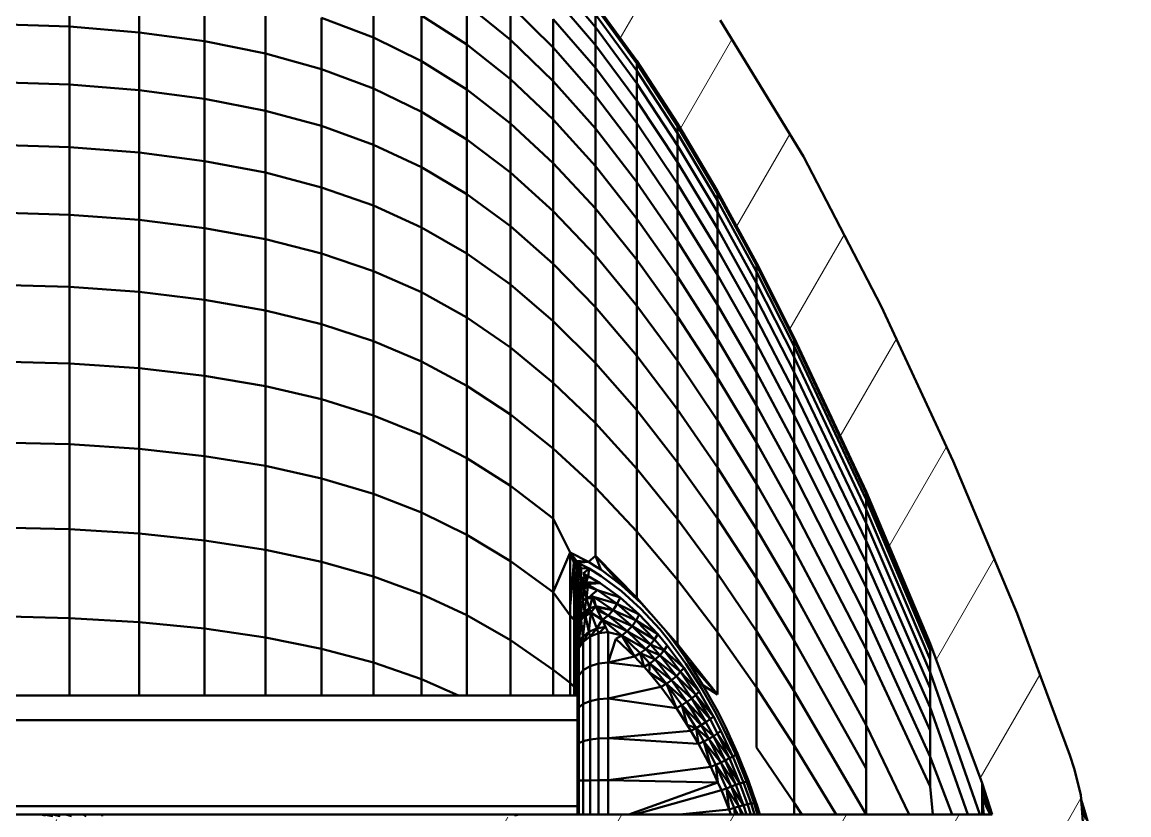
# Model space of a CAD drawing. Header units: millimetres. Extents: x -232 to 1390, y -69 to 653.
# Drawn here: x 443.23 to 479.31, y 172.9 to 198.74 of the extents above; entities that cross this region are included whole.
import ezdxf

# ---------------------------------------------------------------- set-up
doc = ezdxf.new("R2010")
doc.units = ezdxf.units.MM
doc.layers.add('Видимый контур (ГОСТ)', color=7, linetype='Continuous', lineweight=50)
doc.layers.add('Штриховка (ГОСТ)', color=7, linetype='Continuous', lineweight=18)

msp = doc.modelspace()

# ---------------------------------------------------------------- hatches: boundary and pattern name
at = {"layer": 'Штриховка (ГОСТ)'}
h = msp.add_hatch(dxfattribs=at)
h.set_pattern_fill('ANSI31', color=256, scale=25.4, angle=15, style=0)
h.set_pattern_definition([(60, (0, 0), (-2.74963, 1.587501), [])])
h.paths.add_polyline_path([(429.616, 53.09), (427.018, 53.602), (422.334, 54.715), (422.334, 54.715), (422.334, 51.61), (427.568, 50.426), (429.359, 50.088), (429.795, 50.075), (430.215, 50.187), (430.586, 50.415), (430.875, 50.74), (431.059, 51.134), (431.122, 51.565), (431.122, 52.847)])
h.paths.add_polyline_path([(474.517, 172.906), (473.392, 172.906), (459.434, 172.906), (459.284, 172.882), (459.125, 172.857), (458.978, 172.782), (458.846, 172.715), (458.739, 172.608), (458.625, 172.493), (458.582, 172.423), (458.543, 172.36), (458.511, 172.284), (458.482, 172.215), (458.463, 172.135), (458.446, 172.062), (458.439, 171.98), (458.434, 171.906), (458.434, 171.427), (458.434, 170.906), (458.44, 170.824), (458.446, 170.749), (458.465, 170.67), (458.482, 170.597), (458.514, 170.521), (458.543, 170.452), (458.585, 170.382), (458.625, 170.318), (458.73, 170.212), (458.846, 170.097), (458.99, 170.023), (459.125, 169.954), (459.271, 169.931), (459.434, 169.906), (474.345, 169.905), (475.822, 169.906), (475.822, 169.906), (476.206, 168.62), (477.181, 168.586), (477.813, 168.56), (477.813, 170.045), (477.813, 172.675), (477.743, 173.553), (477.533, 174.408), (477.387, 174.843), (475.673, 179.459), (473.587, 184.43), (471.242, 189.488), (468.701, 194.363), (465.99, 198.809), (464.566, 200.806), (463.09, 202.627), (461.554, 204.257), (459.948, 205.688), (458.259, 206.921), (456.475, 207.96), (454.58, 208.82), (452.564, 209.515), (450.425, 210.058), (448.166, 210.458), (445.798, 210.724), (443.334, 210.863), (440.792, 210.882), (438.191, 210.786), (432.887, 210.274), (427.568, 209.385), (422.334, 208.201), (422.334, 205.099), (422.334, 205.096), (427.018, 206.209), (429.616, 206.721), (432.22, 207.15), (434.82, 207.488), (437.397, 207.727), (439.93, 207.861), (442.398, 207.884), (444.776, 207.792), (447.041, 207.581), (449.174, 207.25), (451.16, 206.795), (452.993, 206.215), (454.68, 205.503), (456.245, 204.647), (457.724, 203.622), (459.152, 202.403), (460.547, 200.973), (461.918, 199.328), (463.268, 197.476), (464.595, 195.435), (465.897, 193.23), (467.169, 190.893), (468.406, 188.456), (470.746, 183.437), (472.83, 178.488), (474.526, 173.937), (474.861, 172.906)])
h.paths.add_polyline_path([(444.811, 172.053), (444.785, 172.215), (444.718, 172.348), (444.643, 172.493), (444.538, 172.599), (444.422, 172.715), (444.289, 172.782), (444.143, 172.857), (443.996, 172.88), (443.834, 172.906), (441.967, 172.906), (439.334, 172.906), (439.025, 172.857), (438.716, 172.808), (438.437, 172.666), (438.159, 172.524), (437.937, 172.302), (437.716, 172.081), (437.574, 171.802), (437.432, 171.524), (437.383, 171.215), (437.334, 170.906), (437.334, 129.906), (437.334, 88.906), (437.383, 88.597), (437.432, 88.288), (437.574, 88.009), (437.716, 87.73), (437.937, 87.509), (438.159, 87.288), (438.437, 87.145), (438.716, 87.003), (439.025, 86.954), (439.334, 86.906), (474.853, 86.906), (474.526, 85.875), (472.83, 81.324), (470.746, 76.374), (468.406, 71.355), (467.169, 68.919), (465.897, 66.581), (464.595, 64.376), (463.268, 62.335), (461.918, 60.483), (460.547, 58.838), (459.152, 57.408), (457.724, 56.189), (456.245, 55.164), (454.68, 54.308), (452.993, 53.596), (451.16, 53.016), (450.813, 52.932), (450.813, 52.932), (450.813, 52.657), (450.813, 51.803), (450.842, 51.622), (450.885, 51.343), (450.967, 51.18), (451.094, 50.928), (451.223, 50.798), (451.421, 50.597), (451.583, 50.512), (451.833, 50.382), (452.013, 50.351), (452.291, 50.303), (452.751, 50.368), (454.58, 50.991), (456.475, 51.851), (458.259, 52.891), (459.947, 54.123), (461.554, 55.554), (463.09, 57.184), (464.566, 59.005), (465.99, 61.002), (468.701, 65.448), (471.242, 70.323), (473.587, 75.381), (475.673, 80.352), (477.387, 84.968), (478.61, 88.774), (478.978, 89.968), (478.98, 89.975), (478.98, 89.975), (479.313, 91.191), (476.206, 91.191), (475.822, 89.906), (475.822, 89.906), (440.834, 89.906), (440.757, 89.918), (440.68, 89.93), (440.61, 89.966), (440.54, 90.001), (440.485, 90.056), (440.43, 90.112), (440.394, 90.181), (440.359, 90.251), (440.347, 90.328), (440.334, 90.406), (440.334, 129.906), (440.334, 169.406), (440.347, 169.483), (440.359, 169.56), (440.394, 169.63), (440.43, 169.699), (440.485, 169.755), (440.54, 169.81), (440.61, 169.846), (440.68, 169.881), (440.757, 169.893), (440.834, 169.906), (442.546, 169.906), (443.834, 169.906), (443.982, 169.929), (444.143, 169.954), (444.276, 170.022), (444.422, 170.097), (444.528, 170.202), (444.643, 170.318), (444.711, 170.451), (444.785, 170.597), (444.809, 170.744), (444.834, 170.906), (444.834, 171.383), (444.834, 171.906)])

# ---------------------------------------------------------------- linework, layer by layer
at = {"layer": 'Видимый контур (ГОСТ)'}
for p, q in [((444.776, 198.595), (444.776, 200.314)), ((447.041, 198.409), (447.041, 200.124)), ((460.547, 200.204), (461.918, 198.577)), ((449.174, 198.117), (449.174, 199.824)), ((454.68, 198.245), (454.68, 199.748)), ((460.547, 199.608), (461.918, 197.995)), ((451.16, 197.716), (451.16, 199.413)), ((457.724, 199.313), (459.152, 198.165)), ((457.724, 199.313), (457.724, 198.011)), ((459.152, 199.281), (460.547, 197.913)), ((459.152, 199.281), (459.152, 198.165)), ((461.918, 199.328), (463.268, 197.476)), ((461.918, 199.245), (463.268, 197.395)), ((452.993, 198.888), (454.68, 198.245)), ((452.993, 197.204), (452.993, 198.888)), ((456.245, 198.957), (457.724, 198.011)), ((456.245, 197.471), (456.245, 198.957)), ((460.547, 198.843), (461.918, 197.248)), ((460.547, 197.913), (460.547, 198.843)), ((461.918, 198.994), (463.268, 197.151)), ((461.918, 198.994), (461.918, 198.577)), ((442.398, 198.676), (444.776, 198.595)), ((444.776, 198.595), (444.776, 196.71)), ((444.776, 198.595), (447.041, 198.409)), ((461.918, 198.577), (463.268, 196.745)), ((461.918, 198.577), (461.918, 197.995)), ((465.99, 198.809), (468.701, 194.363)), ((447.041, 198.409), (447.041, 196.53)), ((447.041, 198.409), (449.174, 198.117)), ((449.174, 198.117), (449.174, 196.246)), ((449.174, 198.117), (451.16, 197.716)), ((454.68, 198.245), (456.245, 197.471)), ((454.68, 196.576), (454.68, 198.245)), ((459.152, 198.165), (460.547, 196.819)), ((459.152, 198.165), (459.152, 196.885)), ((457.724, 198.011), (459.152, 196.885)), ((457.724, 196.544), (457.724, 198.011)), ((460.547, 197.913), (460.547, 196.819)), ((460.547, 197.913), (461.918, 196.339)), ((461.918, 197.995), (463.268, 196.178)), ((461.918, 197.248), (461.918, 197.995)), ((451.16, 197.716), (451.16, 195.856)), ((451.16, 197.716), (452.993, 197.204)), ((456.245, 197.471), (457.724, 196.544)), ((456.245, 195.821), (456.245, 197.471)), ((463.268, 197.476), (464.595, 195.435)), ((463.268, 197.395), (463.268, 197.476)), ((463.268, 197.395), (464.595, 195.356)), ((463.268, 197.151), (463.268, 197.395)), ((452.993, 197.204), (452.993, 195.358)), ((452.993, 197.204), (454.68, 196.576)), ((461.918, 197.248), (463.268, 195.451)), ((461.918, 196.339), (461.918, 197.248)), ((463.268, 197.151), (463.268, 196.745)), ((463.268, 197.151), (464.595, 195.119)), ((442.398, 196.789), (444.776, 196.71)), ((444.776, 196.71), (447.041, 196.53)), ((444.776, 196.71), (444.776, 194.666)), ((459.152, 195.442), (459.152, 196.885)), ((459.152, 196.885), (460.547, 195.564)), ((460.547, 196.819), (461.918, 195.27)), ((460.547, 196.819), (460.547, 195.564)), ((463.268, 196.745), (464.595, 194.726)), ((463.268, 196.745), (463.268, 196.178)), ((447.041, 196.53), (449.174, 196.246)), ((447.041, 196.53), (447.041, 194.491)), ((454.68, 196.576), (454.68, 194.747)), ((454.68, 196.576), (456.245, 195.821)), ((457.724, 196.544), (459.152, 195.442)), ((457.724, 194.917), (457.724, 196.544)), ((461.918, 196.339), (463.268, 194.567)), ((461.918, 196.339), (461.918, 195.27)), ((449.174, 196.246), (451.16, 195.856)), ((449.174, 196.246), (449.174, 194.215)), ((463.268, 195.451), (463.268, 196.178)), ((463.268, 196.178), (464.595, 194.176)), ((451.16, 195.856), (452.993, 195.358)), ((451.16, 195.856), (451.16, 193.837)), ((456.245, 195.821), (456.245, 194.013)), ((456.245, 195.821), (457.724, 194.917)), ((452.993, 195.358), (454.68, 194.747)), ((452.993, 195.358), (452.993, 193.354)), ((459.152, 195.442), (460.547, 194.15)), ((459.152, 193.842), (459.152, 195.442)), ((460.547, 195.564), (461.918, 194.044)), ((460.547, 194.15), (460.547, 195.564)), ((461.918, 195.27), (463.268, 193.526)), ((461.918, 195.27), (461.918, 194.044)), ((463.268, 194.567), (463.268, 195.451)), ((463.268, 195.451), (464.595, 193.471)), ((464.595, 195.435), (465.897, 193.23)), ((464.595, 195.356), (464.595, 195.435)), ((464.595, 195.356), (465.897, 193.154)), ((464.595, 195.119), (464.595, 195.356)), ((457.724, 194.917), (457.724, 193.134)), ((457.724, 194.917), (459.152, 193.842)), ((464.595, 195.119), (465.897, 192.925)), ((464.595, 195.119), (464.595, 194.726)), ((442.398, 194.742), (444.776, 194.666)), ((444.776, 192.464), (444.776, 194.666)), ((444.776, 194.666), (447.041, 194.491)), ((454.68, 194.747), (456.245, 194.013)), ((454.68, 194.747), (454.68, 192.762)), ((463.268, 194.567), (463.268, 193.526)), ((463.268, 194.567), (464.595, 192.613)), ((464.595, 194.726), (465.897, 192.545)), ((464.595, 194.726), (464.595, 194.176)), ((447.041, 192.295), (447.041, 194.491)), ((447.041, 194.491), (449.174, 194.215)), ((449.174, 192.029), (449.174, 194.215)), ((449.174, 194.215), (451.16, 193.837)), ((460.547, 194.15), (461.918, 192.663)), ((460.547, 192.581), (460.547, 194.15)), ((464.595, 193.471), (464.595, 194.176)), ((464.595, 194.176), (465.897, 192.014)), ((468.701, 194.363), (471.242, 189.488)), ((451.16, 191.664), (451.16, 193.837)), ((451.16, 193.837), (452.993, 193.354)), ((456.245, 194.013), (457.724, 193.134)), ((456.245, 194.013), (456.245, 192.051)), ((459.152, 193.842), (460.547, 192.581)), ((459.152, 193.842), (459.152, 192.089)), ((461.918, 194.044), (463.268, 192.333)), ((461.918, 192.663), (461.918, 194.044)), ((463.268, 193.526), (464.595, 191.604)), ((463.268, 193.526), (463.268, 192.333)), ((464.595, 193.471), (465.897, 191.332)), ((464.595, 192.613), (464.595, 193.471)), ((452.993, 191.198), (452.993, 193.354)), ((452.993, 193.354), (454.68, 192.762)), ((457.724, 193.134), (459.152, 192.089)), ((457.724, 193.134), (457.724, 191.198)), ((465.897, 193.23), (467.169, 190.893)), ((465.897, 193.154), (465.897, 193.23)), ((465.897, 193.154), (467.169, 190.819)), ((465.897, 192.925), (465.897, 193.154)), ((454.68, 190.626), (454.68, 192.762)), ((454.68, 192.762), (456.245, 192.051)), ((465.897, 192.925), (465.897, 192.545)), ((465.897, 192.925), (467.169, 190.599)), ((442.398, 192.538), (444.776, 192.464)), ((444.776, 192.464), (447.041, 192.295)), ((444.776, 190.112), (444.776, 192.464)), ((460.547, 192.581), (460.547, 190.862)), ((460.547, 192.581), (461.918, 191.131)), ((461.918, 192.663), (463.268, 190.989)), ((461.918, 191.131), (461.918, 192.663)), ((463.268, 192.333), (464.595, 190.447)), ((463.268, 190.989), (463.268, 192.333)), ((464.595, 192.613), (465.897, 190.503)), ((464.595, 192.613), (464.595, 191.604)), ((465.897, 192.545), (467.169, 190.232)), ((465.897, 192.545), (465.897, 192.014)), ((447.041, 189.949), (447.041, 192.295)), ((447.041, 192.295), (449.174, 192.029)), ((449.174, 192.029), (451.16, 191.664)), ((449.174, 189.693), (449.174, 192.029)), ((456.245, 189.938), (456.245, 192.051)), ((456.245, 192.051), (457.724, 191.198)), ((459.152, 192.089), (460.547, 190.862)), ((459.152, 192.089), (459.152, 190.185)), ((465.897, 192.014), (467.169, 189.721)), ((465.897, 191.332), (465.897, 192.014)), ((451.16, 189.342), (451.16, 191.664)), ((451.16, 191.664), (452.993, 191.198)), ((464.595, 191.604), (465.897, 189.528)), ((464.595, 191.604), (464.595, 190.447)), ((465.897, 191.332), (467.169, 189.065)), ((465.897, 190.503), (465.897, 191.332)), ((452.993, 191.198), (454.68, 190.626)), ((452.993, 188.893), (452.993, 191.198)), ((457.724, 191.198), (459.152, 190.185)), ((457.724, 189.115), (457.724, 191.198)), ((461.918, 191.131), (463.268, 189.497)), ((461.918, 191.131), (461.918, 189.451)), ((463.268, 190.989), (464.595, 189.144)), ((463.268, 189.497), (463.268, 190.989)), ((467.169, 190.893), (468.406, 188.456)), ((467.169, 190.819), (467.169, 190.893)), ((454.68, 188.343), (454.68, 190.626)), ((454.68, 190.626), (456.245, 189.938)), ((460.547, 190.862), (461.918, 189.451)), ((460.547, 190.862), (460.547, 188.996)), ((467.169, 190.819), (468.406, 188.385)), ((467.169, 190.599), (467.169, 190.819)), ((467.169, 190.599), (468.406, 188.174)), ((467.169, 190.599), (467.169, 190.232)), ((442.398, 190.183), (444.776, 190.112)), ((459.152, 188.136), (459.152, 190.185)), ((459.152, 190.185), (460.547, 188.996)), ((464.595, 190.447), (465.897, 188.41)), ((464.595, 189.144), (464.595, 190.447)), ((465.897, 190.503), (465.897, 189.528)), ((465.897, 190.503), (467.169, 188.266)), ((467.169, 190.232), (468.406, 187.822)), ((467.169, 190.232), (467.169, 189.721)), ((444.776, 190.112), (444.776, 187.615)), ((444.776, 190.112), (447.041, 189.949)), ((447.041, 189.949), (447.041, 187.459)), ((447.041, 189.949), (449.174, 189.693)), ((456.245, 189.938), (457.724, 189.115)), ((456.245, 187.681), (456.245, 189.938)), ((449.174, 189.693), (449.174, 187.214)), ((449.174, 189.693), (451.16, 189.342)), ((461.918, 189.451), (463.268, 187.863)), ((461.918, 189.451), (461.918, 187.629)), ((463.268, 189.497), (463.268, 187.863)), ((463.268, 189.497), (464.595, 187.697)), ((465.897, 189.528), (467.169, 187.327)), ((465.897, 189.528), (465.897, 188.41)), ((467.169, 189.721), (468.406, 187.331)), ((467.169, 189.065), (467.169, 189.721)), ((471.242, 189.488), (473.587, 184.43)), ((451.16, 189.342), (451.16, 186.877)), ((451.16, 189.342), (452.993, 188.893)), ((457.724, 189.115), (459.152, 188.136)), ((457.724, 186.889), (457.724, 189.115)), ((464.595, 189.144), (465.897, 187.15)), ((464.595, 187.697), (464.595, 189.144)), ((452.993, 188.893), (452.993, 186.447)), ((452.993, 188.893), (454.68, 188.343)), ((460.547, 188.996), (461.918, 187.629)), ((460.547, 186.988), (460.547, 188.996)), ((467.169, 189.065), (468.406, 186.701)), ((467.169, 188.266), (467.169, 189.065)), ((465.897, 188.41), (467.169, 186.25)), ((465.897, 187.15), (465.897, 188.41)), ((468.406, 188.456), (470.746, 183.437)), ((468.406, 188.385), (468.406, 188.456)), ((468.406, 188.385), (470.746, 183.373)), ((468.406, 188.174), (468.406, 188.385)), ((454.68, 188.343), (454.68, 185.919)), ((454.68, 188.343), (456.245, 187.681)), ((459.152, 188.136), (460.547, 186.988)), ((459.152, 185.947), (459.152, 188.136)), ((467.169, 188.266), (468.406, 185.935)), ((467.169, 188.266), (467.169, 187.327)), ((468.406, 188.174), (468.406, 187.822)), ((468.406, 188.174), (470.746, 183.179)), ((442.398, 187.683), (444.776, 187.615)), ((456.245, 187.681), (456.245, 185.285)), ((456.245, 187.681), (457.724, 186.889)), ((463.268, 187.863), (464.595, 186.112)), ((463.268, 187.863), (463.268, 186.089)), ((464.595, 187.697), (465.897, 185.753)), ((464.595, 187.697), (464.595, 186.112)), ((468.406, 187.822), (470.746, 182.858)), ((468.406, 187.822), (468.406, 187.331)), ((444.776, 187.615), (447.041, 187.459)), ((444.776, 187.615), (444.776, 184.979)), ((447.041, 187.459), (449.174, 187.214)), ((447.041, 187.459), (447.041, 184.831)), ((461.918, 187.629), (463.268, 186.089)), ((461.918, 185.666), (461.918, 187.629)), ((467.169, 187.327), (468.406, 185.033)), ((467.169, 187.327), (467.169, 186.25)), ((468.406, 186.701), (468.406, 187.331)), ((468.406, 187.331), (470.746, 182.409)), ((449.174, 187.214), (451.16, 186.877)), ((449.174, 187.214), (449.174, 184.596)), ((460.547, 186.988), (461.918, 185.666)), ((460.547, 184.841), (460.547, 186.988)), ((465.897, 187.15), (467.169, 185.037)), ((465.897, 185.753), (465.897, 187.15)), ((451.16, 186.877), (452.993, 186.447)), ((451.16, 186.877), (451.16, 184.275)), ((457.724, 186.889), (457.724, 184.526)), ((457.724, 186.889), (459.152, 185.947)), ((468.406, 185.935), (468.406, 186.701)), ((468.406, 186.701), (470.746, 181.833)), ((452.993, 186.447), (454.68, 185.919)), ((452.993, 186.447), (452.993, 183.864)), ((467.169, 186.25), (468.406, 183.999)), ((467.169, 185.037), (467.169, 186.25)), ((454.68, 185.919), (456.245, 185.285)), ((454.68, 185.919), (454.68, 183.361)), ((459.152, 185.947), (460.547, 184.841)), ((459.152, 185.947), (459.152, 183.622)), ((463.268, 184.179), (463.268, 186.089)), ((463.268, 186.089), (464.595, 184.391)), ((464.595, 186.112), (465.897, 184.221)), ((464.595, 186.112), (464.595, 184.391)), ((468.406, 185.935), (468.406, 185.033)), ((468.406, 185.935), (470.746, 181.132)), ((461.918, 185.666), (463.268, 184.179)), ((461.918, 183.57), (461.918, 185.666)), ((465.897, 185.753), (465.897, 184.221)), ((465.897, 185.753), (467.169, 183.691)), ((456.245, 185.285), (457.724, 184.526)), ((456.245, 185.285), (456.245, 182.756)), ((442.398, 185.044), (444.776, 184.979)), ((444.776, 182.211), (444.776, 184.979)), ((444.776, 184.979), (447.041, 184.831)), ((447.041, 184.831), (449.174, 184.596)), ((447.041, 182.069), (447.041, 184.831)), ((460.547, 184.841), (460.547, 182.563)), ((460.547, 184.841), (461.918, 183.57)), ((467.169, 185.037), (468.406, 182.835)), ((467.169, 183.691), (467.169, 185.037)), ((468.406, 185.033), (470.746, 180.308)), ((468.406, 185.033), (468.406, 183.999)), ((449.174, 184.596), (451.16, 184.275)), ((449.174, 181.847), (449.174, 184.596)), ((457.724, 184.526), (459.152, 183.622)), ((457.724, 184.526), (457.724, 182.031)), ((464.595, 182.539), (464.595, 184.391)), ((464.595, 184.391), (465.897, 182.558)), ((473.587, 184.43), (475.673, 179.459)), ((451.16, 184.275), (452.993, 183.864)), ((451.16, 181.541), (451.16, 184.275)), ((463.268, 182.138), (463.268, 184.179)), ((463.268, 184.179), (464.595, 182.539)), ((465.897, 184.221), (467.169, 182.216)), ((465.897, 184.221), (465.897, 182.558)), ((452.993, 183.864), (454.68, 183.361)), ((452.993, 181.152), (452.993, 183.864)), ((467.169, 183.691), (468.406, 181.542)), ((467.169, 183.691), (467.169, 182.216)), ((468.406, 182.835), (468.406, 183.999)), ((468.406, 183.999), (470.746, 179.362)), ((454.68, 183.361), (456.245, 182.756)), ((454.68, 180.674), (454.68, 183.361)), ((459.152, 183.622), (460.547, 182.563)), ((459.152, 183.622), (459.152, 181.169)), ((461.918, 183.57), (463.268, 182.138)), ((461.918, 183.57), (461.918, 181.344)), ((470.746, 183.437), (472.83, 178.488)), ((470.746, 183.373), (470.746, 183.437)), ((470.746, 183.373), (472.83, 178.429)), ((470.746, 183.179), (470.746, 183.373)), ((470.746, 183.179), (470.746, 182.858)), ((470.746, 183.179), (472.83, 178.253)), ((456.245, 182.756), (457.724, 182.031)), ((456.245, 180.099), (456.245, 182.756)), ((468.406, 181.542), (468.406, 182.835)), ((468.406, 182.835), (470.746, 178.298)), ((470.746, 182.858), (472.83, 177.962)), ((470.746, 182.858), (470.746, 182.409)), ((442.398, 182.272), (444.776, 182.211)), ((460.547, 182.563), (461.098, 181.458)), ((460.547, 182.563), (460.547, 180.158)), ((464.595, 182.539), (465.897, 180.768)), ((464.595, 180.56), (464.595, 182.539)), ((465.897, 182.558), (467.169, 180.614)), ((465.897, 180.768), (465.897, 182.558)), ((470.746, 181.833), (470.746, 182.409)), ((470.746, 182.409), (472.83, 177.554)), ((444.776, 182.211), (447.041, 182.069)), ((444.776, 179.316), (444.776, 182.211)), ((447.041, 182.069), (449.174, 181.847)), ((447.041, 179.182), (447.041, 182.069)), ((457.724, 182.031), (459.152, 181.169)), ((457.724, 179.41), (457.724, 182.031)), ((463.268, 182.138), (463.268, 179.972)), ((463.268, 182.138), (464.595, 180.56)), ((467.169, 182.216), (468.406, 180.126)), ((467.169, 182.216), (467.169, 180.614)), ((449.174, 181.847), (451.16, 181.541)), ((449.174, 178.972), (449.174, 181.847)), ((451.16, 181.541), (452.993, 181.152)), ((451.16, 178.684), (451.16, 181.541)), ((468.406, 181.542), (468.406, 180.126)), ((468.406, 181.542), (470.746, 177.116)), ((470.746, 181.833), (472.83, 177.032)), ((470.746, 181.132), (470.746, 181.833)), ((452.993, 181.152), (454.68, 180.674)), ((452.993, 178.315), (452.993, 181.152)), ((459.152, 178.592), (459.152, 181.169)), ((459.152, 181.169), (460.547, 180.158)), ((461.098, 181.458), (460.547, 180.158)), ((461.102, 181.454), (461.098, 181.458)), ((461.098, 181.458), (461.1, 181.452)), ((461.1, 181.452), (461.098, 179.706)), ((461.101, 181.453), (461.1, 181.452)), ((461.1, 181.452), (461.245, 181.141)), ((461.1, 181.452), (461.221, 181.123)), ((461.102, 181.454), (461.101, 181.453)), ((461.101, 181.453), (461.101, 181.453)), ((461.308, 181.183), (461.102, 181.454)), ((461.102, 181.454), (461.273, 181.161)), ((461.102, 181.454), (461.696, 181.151)), ((461.273, 181.161), (461.245, 181.141)), ((461.273, 181.161), (461.308, 181.183)), ((461.273, 181.161), (461.378, 180.901)), ((461.345, 181.119), (461.273, 181.161)), ((461.345, 181.119), (461.308, 181.183)), ((461.696, 181.151), (461.308, 181.183)), ((461.345, 181.119), (461.696, 181.151)), ((461.696, 181.151), (461.918, 181.344)), ((461.917, 181.012), (461.696, 181.151)), ((461.918, 181.344), (463.268, 179.972)), ((461.918, 181.344), (462.771, 180.388)), ((462.096, 180.9), (461.918, 181.344)), ((461.221, 181.123), (461.098, 179.706)), ((461.098, 179.706), (461.226, 181.105)), ((461.245, 181.141), (461.221, 181.123)), ((461.221, 181.123), (461.226, 181.105)), ((461.245, 181.141), (461.226, 181.105)), ((461.226, 181.105), (461.325, 180.865)), ((461.227, 179.261), (461.226, 181.105)), ((461.291, 180.834), (461.227, 179.261)), ((461.325, 180.865), (461.245, 181.141)), ((461.325, 180.865), (461.291, 180.834)), ((461.291, 180.834), (461.302, 180.738)), ((461.302, 180.738), (461.325, 180.865)), ((461.378, 180.901), (461.325, 180.865)), ((461.365, 180.552), (461.325, 180.865)), ((461.378, 180.901), (461.345, 181.119)), ((461.451, 180.94), (461.345, 181.119)), ((461.719, 180.926), (461.345, 181.119)), ((461.378, 180.901), (461.451, 180.94)), ((461.378, 180.901), (461.447, 180.604)), ((461.451, 180.94), (461.447, 180.604)), ((461.719, 180.926), (461.451, 180.94)), ((461.524, 180.769), (461.719, 180.926)), ((461.688, 180.685), (461.719, 180.926)), ((461.719, 180.926), (462.109, 180.686)), ((462.096, 180.9), (461.917, 181.012)), ((462.771, 180.388), (462.096, 180.9)), ((470.746, 181.132), (470.746, 180.308)), ((470.746, 181.132), (472.83, 176.395)), ((454.68, 180.674), (456.245, 180.099)), ((454.68, 177.864), (454.68, 180.674)), ((461.302, 180.738), (461.227, 179.261)), ((461.302, 180.738), (461.365, 180.552)), ((461.302, 180.738), (461.331, 180.501)), ((461.307, 179.107), (461.302, 180.738)), ((461.331, 180.501), (461.307, 179.107)), ((461.365, 180.552), (461.331, 180.501)), ((461.331, 180.501), (461.366, 180.446)), ((461.331, 180.501), (461.334, 180.385)), ((461.366, 180.446), (461.334, 180.385)), ((461.366, 180.436), (461.346, 180.317)), ((461.353, 180.412), (461.366, 180.446)), ((461.366, 180.436), (461.353, 180.412)), ((461.447, 180.604), (461.365, 180.552)), ((461.366, 180.446), (461.365, 180.552)), ((461.458, 180.503), (461.366, 180.446)), ((461.384, 180.448), (461.366, 180.436)), ((461.366, 180.446), (461.366, 180.436)), ((461.383, 180.363), (461.366, 180.436)), ((461.44, 180.482), (461.383, 180.363)), ((461.44, 180.482), (461.384, 180.448)), ((461.459, 180.494), (461.44, 180.482)), ((461.459, 180.494), (461.442, 180.406)), ((461.442, 180.406), (461.524, 180.446)), ((461.447, 180.604), (461.573, 180.654)), ((461.447, 180.604), (461.458, 180.503)), ((461.573, 180.654), (461.458, 180.503)), ((461.458, 180.503), (461.605, 180.553)), ((461.458, 180.503), (461.518, 180.514)), ((461.458, 180.503), (461.459, 180.494)), ((461.518, 180.514), (461.459, 180.494)), ((461.459, 180.494), (461.524, 180.446)), ((461.524, 180.446), (461.461, 180.226)), ((461.518, 180.514), (461.605, 180.553)), ((461.607, 180.544), (461.518, 180.514)), ((461.573, 180.654), (461.524, 180.769)), ((461.688, 180.685), (461.524, 180.769)), ((461.607, 180.544), (461.524, 180.446)), ((461.524, 180.446), (461.625, 180.481)), ((461.556, 180.283), (461.524, 180.446)), ((461.625, 180.481), (461.556, 180.283)), ((461.688, 180.685), (461.573, 180.654)), ((461.605, 180.553), (461.573, 180.654)), ((461.688, 180.685), (461.605, 180.553)), ((461.607, 180.544), (461.605, 180.553)), ((461.624, 180.486), (461.607, 180.544)), ((461.688, 180.685), (461.624, 180.486)), ((461.625, 180.481), (461.624, 180.486)), ((461.624, 180.486), (462.072, 180.456)), ((462.072, 180.456), (461.625, 180.481)), ((461.643, 180.424), (462.072, 180.456)), ((461.673, 180.332), (461.643, 180.424)), ((461.986, 180.227), (461.643, 180.424)), ((461.688, 180.685), (462.072, 180.456)), ((462.072, 180.456), (462.723, 179.985)), ((462.109, 180.686), (462.771, 180.194)), ((464.595, 180.56), (465.897, 178.856)), ((464.595, 180.56), (464.595, 178.46)), ((465.897, 180.768), (467.169, 178.891)), ((465.897, 178.856), (465.897, 180.768)), ((467.169, 180.614), (468.406, 178.589)), ((467.169, 178.891), (467.169, 180.614)), ((456.245, 180.099), (457.724, 179.41)), ((456.245, 177.321), (456.245, 180.099)), ((460.547, 177.632), (460.547, 180.158)), ((461.098, 179.398), (460.547, 180.158)), ((461.334, 180.385), (461.307, 179.107)), ((461.334, 180.375), (461.307, 179.107)), ((461.353, 180.412), (461.334, 180.271)), ((461.353, 180.412), (461.334, 180.375)), ((461.353, 180.412), (461.334, 180.385)), ((461.334, 180.385), (461.334, 180.375)), ((461.334, 180.271), (461.334, 180.375)), ((461.334, 180.271), (461.346, 180.317)), ((461.334, 180.029), (461.334, 180.271)), ((461.346, 180.317), (461.353, 180.412)), ((461.346, 180.317), (461.383, 180.363)), ((461.349, 180.097), (461.346, 180.317)), ((461.383, 180.363), (461.349, 180.097)), ((461.349, 180.097), (461.391, 180.163)), ((461.354, 179.682), (461.349, 180.097)), ((461.391, 180.163), (461.354, 179.682)), ((461.391, 180.163), (461.383, 180.363)), ((461.442, 180.406), (461.391, 180.163)), ((461.391, 180.163), (461.461, 180.226)), ((461.412, 179.786), (461.391, 180.163)), ((461.461, 180.226), (461.412, 179.786)), ((461.461, 180.226), (461.442, 180.406)), ((461.461, 180.226), (461.556, 180.283)), ((461.506, 179.881), (461.461, 180.226)), ((461.556, 180.283), (461.506, 179.881)), ((461.556, 180.283), (461.673, 180.332)), ((461.633, 179.965), (461.556, 180.283)), ((461.673, 180.332), (461.633, 179.965)), ((461.986, 180.227), (461.673, 180.332)), ((461.778, 180.058), (461.986, 180.227)), ((461.986, 180.227), (462.631, 179.775)), ((462.723, 179.985), (461.986, 180.227)), ((463.266, 179.931), (462.771, 180.388)), ((462.771, 180.388), (463.268, 179.972)), ((462.771, 180.194), (463.406, 179.615)), ((468.406, 180.126), (470.746, 175.821)), ((468.406, 180.126), (468.406, 178.589)), ((470.746, 180.308), (472.83, 175.648)), ((470.746, 180.308), (470.746, 179.362)), ((461.098, 179.706), (461.098, 179.398)), ((461.334, 179.574), (461.334, 180.029)), ((461.354, 179.682), (461.412, 179.786)), ((461.412, 179.786), (461.361, 179.263)), ((461.412, 179.786), (461.506, 179.881)), ((461.439, 179.403), (461.412, 179.786)), ((461.506, 179.881), (461.439, 179.403)), ((461.506, 179.881), (461.633, 179.965)), ((461.565, 179.527), (461.506, 179.881)), ((461.633, 179.965), (461.565, 179.527)), ((461.633, 179.965), (461.787, 180.033)), ((461.818, 179.963), (461.633, 179.965)), ((461.633, 179.965), (461.732, 179.63)), ((461.818, 179.963), (461.732, 179.63)), ((461.732, 179.63), (461.931, 179.705)), ((461.931, 179.705), (461.776, 179.495)), ((461.787, 180.033), (461.778, 180.058)), ((461.857, 180.012), (461.778, 180.058)), ((461.818, 179.963), (461.787, 180.033)), ((461.787, 180.033), (461.857, 180.012)), ((461.931, 179.705), (461.818, 179.963)), ((461.857, 180.012), (462.501, 179.576)), ((462.631, 179.775), (461.857, 180.012)), ((461.931, 179.705), (461.857, 180.012)), ((461.948, 179.667), (461.931, 179.705)), ((462.501, 179.576), (461.931, 179.705)), ((462.501, 179.576), (462.631, 179.775)), ((462.631, 179.775), (462.723, 179.985)), ((462.631, 179.775), (463.253, 179.238)), ((463.349, 179.428), (462.631, 179.775)), ((462.723, 179.985), (463.349, 179.428)), ((463.419, 179.789), (463.266, 179.931)), ((463.268, 179.972), (464.595, 178.46)), ((463.268, 179.972), (463.419, 179.789)), ((463.692, 179.489), (463.419, 179.789)), ((442.398, 179.374), (444.776, 179.316)), ((457.724, 179.41), (459.152, 178.592)), ((457.724, 176.787), (457.724, 179.41)), ((461.098, 179.398), (461.227, 179.261)), ((461.098, 179.398), (461.098, 177.204)), ((461.354, 179.682), (461.334, 179.115)), ((461.334, 179.574), (461.354, 179.682)), ((461.334, 179.115), (461.334, 179.574)), ((461.361, 179.263), (461.354, 179.682)), ((461.361, 179.263), (461.439, 179.403)), ((461.439, 179.403), (461.364, 179.1)), ((461.439, 179.403), (461.565, 179.527)), ((461.452, 179.254), (461.439, 179.403)), ((461.565, 179.527), (461.452, 179.254)), ((461.452, 179.254), (461.592, 179.388)), ((461.592, 179.388), (461.507, 178.7)), ((461.565, 179.527), (461.732, 179.63)), ((461.592, 179.388), (461.565, 179.527)), ((461.732, 179.63), (461.592, 179.388)), ((461.592, 179.388), (461.776, 179.495)), ((461.708, 178.863), (461.592, 179.388)), ((461.776, 179.495), (461.708, 178.863)), ((461.776, 179.495), (461.732, 179.63)), ((461.776, 179.495), (461.965, 178.975)), ((462.141, 179.262), (461.776, 179.495)), ((461.993, 179.57), (461.948, 179.667)), ((461.948, 179.667), (462.501, 179.576)), ((462.338, 179.398), (461.948, 179.667)), ((462.141, 179.262), (461.993, 179.57)), ((462.338, 179.398), (461.993, 179.57)), ((462.141, 179.262), (462.338, 179.398)), ((462.154, 179.253), (462.338, 179.398)), ((462.338, 179.398), (462.501, 179.576)), ((462.338, 179.398), (462.961, 178.89)), ((463.121, 179.056), (462.338, 179.398)), ((462.501, 179.576), (463.121, 179.056)), ((463.253, 179.238), (462.501, 179.576)), ((463.253, 179.238), (463.349, 179.428)), ((463.349, 179.428), (463.952, 178.789)), ((463.406, 179.615), (464.016, 178.953)), ((470.746, 178.298), (470.746, 179.362)), ((470.746, 179.362), (472.83, 174.789)), ((477.387, 174.843), (475.673, 179.459)), ((444.776, 179.316), (444.776, 176.787)), ((444.776, 179.316), (447.041, 179.182)), ((447.041, 179.182), (447.041, 176.787)), ((447.041, 179.182), (449.174, 178.972)), ((461.227, 177.073), (461.227, 179.261)), ((461.307, 176.926), (461.307, 179.107)), ((461.334, 178.937), (461.334, 179.115)), ((461.364, 179.1), (461.334, 178.28)), ((461.364, 179.1), (461.361, 179.263)), ((461.364, 179.1), (461.452, 179.254)), ((461.378, 178.5), (461.364, 179.1)), ((461.452, 179.254), (461.378, 178.5)), ((461.507, 178.7), (461.452, 179.254)), ((461.965, 178.975), (462.141, 179.262)), ((461.965, 178.975), (462.254, 179.026)), ((462.254, 179.026), (462.025, 178.823)), ((462.147, 179.25), (462.141, 179.262)), ((462.154, 179.253), (462.141, 179.262)), ((462.254, 179.026), (462.147, 179.25)), ((462.154, 179.253), (462.781, 178.75)), ((462.961, 178.89), (462.154, 179.253)), ((462.254, 179.026), (462.154, 179.253)), ((462.334, 178.86), (462.254, 179.026)), ((462.961, 178.89), (463.121, 179.056)), ((463.121, 179.056), (463.253, 179.238)), ((463.121, 179.056), (463.718, 178.455)), ((463.851, 178.62), (463.121, 179.056)), ((463.253, 179.238), (463.851, 178.62)), ((463.952, 178.789), (463.253, 179.238)), ((449.174, 178.972), (449.174, 176.787)), ((449.174, 178.972), (451.16, 178.684)), ((451.16, 178.684), (451.16, 176.787)), ((451.16, 178.684), (452.993, 178.315)), ((461.334, 178.28), (461.334, 178.937)), ((461.378, 178.5), (461.507, 178.7)), ((461.507, 178.7), (461.383, 178.332)), ((461.507, 178.7), (461.708, 178.863)), ((461.525, 178.545), (461.507, 178.7)), ((461.708, 178.863), (461.525, 178.545)), ((461.746, 178.714), (461.525, 178.545)), ((461.708, 178.863), (461.965, 178.975)), ((461.746, 178.714), (461.708, 178.863)), ((461.965, 178.975), (461.746, 178.714)), ((462.025, 178.823), (461.746, 178.714)), ((461.746, 178.714), (461.746, 177.749)), ((462.025, 178.823), (461.965, 178.975)), ((462.334, 178.86), (462.025, 178.823)), ((462.025, 178.823), (462.025, 177.836)), ((462.334, 177.866), (462.334, 178.86)), ((462.334, 178.86), (462.781, 178.75)), ((462.591, 178.643), (462.334, 177.866)), ((462.781, 178.75), (462.591, 178.643)), ((463.2, 178.063), (462.591, 178.643)), ((462.781, 178.75), (462.961, 178.89)), ((463.2, 178.063), (462.781, 178.75)), ((462.781, 178.75), (463.384, 178.17)), ((463.56, 178.303), (462.781, 178.75)), ((462.961, 178.89), (463.56, 178.303)), ((463.718, 178.455), (462.961, 178.89)), ((463.718, 178.455), (463.851, 178.62)), ((463.851, 178.62), (463.952, 178.789)), ((463.851, 178.62), (464.158, 178.26)), ((463.952, 178.789), (464.261, 178.417)), ((464.016, 178.953), (464.329, 178.57)), ((464.359, 178.711), (464.179, 178.934)), ((464.593, 178.387), (464.359, 178.711)), ((464.359, 178.711), (464.595, 178.46)), ((465.897, 178.856), (465.897, 176.826)), ((465.897, 178.856), (467.169, 177.049)), ((467.169, 178.891), (468.406, 176.934)), ((467.169, 177.049), (467.169, 178.891)), ((452.993, 178.315), (452.993, 176.787)), ((452.993, 178.315), (454.68, 177.864)), ((459.152, 178.592), (460.547, 177.632)), ((459.152, 176.787), (459.152, 178.592)), ((461.334, 178.096), (461.334, 178.28)), ((461.383, 178.332), (461.378, 178.5)), ((461.525, 178.545), (461.383, 178.332)), ((461.383, 178.332), (461.383, 177.443)), ((461.525, 178.545), (461.525, 177.614)), ((463.384, 178.17), (463.56, 178.303)), ((463.56, 178.303), (463.718, 178.455)), ((463.56, 178.303), (463.868, 177.96)), ((464.025, 178.105), (463.56, 178.303)), ((463.718, 178.455), (464.025, 178.105)), ((464.158, 178.26), (463.718, 178.455)), ((464.025, 178.105), (464.158, 178.26)), ((464.158, 178.26), (464.261, 178.417)), ((464.158, 178.26), (464.693, 177.56)), ((464.799, 177.696), (464.158, 178.26)), ((464.261, 178.417), (464.799, 177.696)), ((464.329, 178.57), (464.873, 177.826)), ((464.913, 177.945), (464.593, 178.387)), ((464.595, 178.46), (465.897, 176.826)), ((464.913, 177.945), (464.595, 178.46)), ((468.406, 176.934), (468.406, 178.589)), ((468.406, 178.589), (470.746, 174.416)), ((470.746, 178.298), (472.83, 173.823)), ((470.746, 177.116), (470.746, 178.298)), ((472.83, 178.488), (474.526, 173.937)), ((472.83, 178.429), (472.83, 178.488)), ((472.83, 178.253), (472.83, 178.429)), ((461.334, 177.254), (461.334, 178.096)), ((463.2, 178.063), (462.334, 177.866)), ((463.384, 178.17), (463.2, 178.063)), ((463.513, 177.727), (463.2, 178.063)), ((463.513, 177.727), (463.384, 178.17)), ((463.384, 178.17), (463.695, 177.832)), ((463.868, 177.96), (463.384, 178.17)), ((463.695, 177.832), (463.868, 177.96)), ((463.868, 177.96), (464.025, 178.105)), ((463.868, 177.96), (464.404, 177.294)), ((464.56, 177.424), (463.868, 177.96)), ((464.025, 178.105), (464.56, 177.424)), ((464.693, 177.56), (464.025, 178.105)), ((465.428, 177.13), (464.913, 177.945)), ((464.913, 177.945), (465.897, 176.826)), ((472.83, 178.253), (472.83, 177.962)), ((472.83, 177.962), (472.83, 177.554)), ((454.68, 177.864), (454.68, 176.787)), ((454.68, 177.864), (456.245, 177.321)), ((460.547, 176.787), (460.547, 177.632)), ((460.547, 177.632), (461.098, 177.204)), ((461.525, 177.614), (461.383, 177.443)), ((461.746, 177.749), (461.525, 177.614)), ((461.525, 177.614), (461.525, 176.516)), ((462.025, 177.836), (461.746, 177.749)), ((461.746, 177.749), (461.746, 176.611)), ((462.334, 177.866), (462.025, 177.836)), ((462.025, 177.836), (462.025, 176.672)), ((462.334, 177.526), (462.334, 177.866)), ((462.334, 177.866), (463.513, 177.727)), ((463.695, 177.832), (463.513, 177.727)), ((463.671, 177.537), (463.513, 177.727)), ((463.695, 177.832), (463.671, 177.537)), ((464.057, 177.074), (463.671, 177.537)), ((463.671, 177.537), (464.234, 177.175)), ((464.234, 177.175), (463.695, 177.832)), ((464.404, 177.294), (463.695, 177.832)), ((464.56, 177.424), (464.693, 177.56)), ((464.693, 177.56), (464.799, 177.696)), ((464.693, 177.56), (465.192, 176.811)), ((465.301, 176.925), (464.693, 177.56)), ((464.799, 177.696), (465.301, 176.925)), ((464.873, 177.826), (465.381, 177.033)), ((472.83, 177.032), (472.83, 177.554)), ((472.83, 177.554), (474.451, 172.906)), ((456.245, 177.321), (456.245, 176.787)), ((456.245, 177.321), (457.459, 176.787)), ((461.098, 177.204), (461.227, 177.073)), ((461.098, 177.204), (461.098, 176.787)), ((461.383, 177.443), (461.334, 177.254)), ((461.334, 176.262), (461.334, 177.254)), ((461.383, 177.443), (461.383, 176.395)), ((462.334, 176.693), (462.334, 177.526)), ((464.234, 177.175), (464.057, 177.074)), ((464.234, 177.175), (464.404, 177.294)), ((464.564, 176.377), (464.234, 177.175)), ((464.234, 177.175), (464.738, 176.473)), ((464.905, 176.58), (464.234, 177.175)), ((464.404, 177.294), (464.56, 177.424)), ((464.404, 177.294), (464.905, 176.58)), ((465.059, 176.694), (464.404, 177.294)), ((464.56, 177.424), (465.059, 176.694)), ((465.192, 176.811), (464.56, 177.424)), ((461.227, 176.787), (461.227, 177.073)), ((461.307, 176.787), (461.307, 176.926)), ((462.334, 176.693), (464.057, 177.074)), ((464.564, 176.377), (464.057, 177.074)), ((465.192, 176.811), (465.301, 176.925)), ((465.301, 176.925), (465.768, 176.11)), ((465.381, 177.033), (465.853, 176.195)), ((465.907, 176.271), (465.428, 177.13)), ((465.428, 177.13), (465.897, 176.826)), ((467.169, 177.049), (468.406, 175.166)), ((467.169, 177.049), (467.169, 175.094)), ((468.406, 175.166), (468.406, 176.934)), ((468.406, 176.934), (470.745, 172.906)), ((470.746, 177.116), (470.746, 175.821)), ((472.83, 176.395), (472.83, 177.032)), ((422.437, 176.787), (461.334, 176.787)), ((461.525, 176.516), (461.383, 176.395)), ((461.746, 176.611), (461.525, 176.516)), ((461.525, 176.516), (461.525, 175.3)), ((462.025, 176.672), (461.746, 176.611)), ((461.746, 176.611), (461.746, 175.351)), ((462.025, 176.672), (462.334, 176.693)), ((462.025, 176.672), (462.025, 175.384)), ((462.334, 175.823), (462.334, 176.693)), ((462.334, 176.693), (464.564, 176.377)), ((464.738, 176.473), (464.564, 176.377)), ((464.738, 176.473), (464.905, 176.58)), ((464.915, 175.831), (464.738, 176.473)), ((465.207, 175.729), (464.738, 176.473)), ((465.371, 175.823), (464.738, 176.473)), ((464.905, 176.58), (465.059, 176.694)), ((464.905, 176.58), (465.371, 175.823)), ((465.523, 175.92), (464.905, 176.58)), ((465.059, 176.694), (465.192, 176.811)), ((465.059, 176.694), (465.523, 175.92)), ((465.657, 176.017), (465.059, 176.694)), ((465.192, 176.811), (465.657, 176.017)), ((465.768, 176.11), (465.192, 176.811)), ((461.383, 176.395), (461.334, 176.262)), ((461.334, 175.164), (461.334, 176.262)), ((461.383, 176.395), (461.383, 175.235)), ((464.915, 175.831), (464.564, 176.377)), ((465.657, 176.017), (465.768, 176.11)), ((465.768, 176.11), (466.014, 175.636)), ((465.853, 176.195), (466.1, 175.709)), ((466.158, 175.772), (465.907, 176.271)), ((472.83, 176.395), (472.83, 175.648)), ((474.067, 172.906), (472.83, 176.395)), ((422.437, 175.987), (461.334, 175.987)), ((462.334, 175.395), (462.334, 175.823)), ((465.036, 175.641), (464.915, 175.831)), ((464.915, 175.831), (465.207, 175.729)), ((465.207, 175.729), (465.371, 175.823)), ((465.371, 175.823), (465.523, 175.92)), ((465.371, 175.823), (465.616, 175.382)), ((465.767, 175.469), (465.371, 175.823)), ((465.523, 175.92), (465.657, 176.017)), ((465.523, 175.92), (465.767, 175.469)), ((465.657, 176.017), (465.901, 175.555)), ((466.558, 174.896), (466.158, 175.772)), ((472.152, 172.906), (470.746, 175.821)), ((470.746, 175.821), (470.746, 174.416)), ((462.025, 175.384), (461.746, 175.351)), ((462.025, 175.384), (462.334, 175.395)), ((462.025, 175.384), (462.025, 174.028)), ((462.334, 175.395), (465.036, 175.641)), ((462.334, 174.029), (462.334, 175.395)), ((465.285, 175.214), (462.334, 175.395)), ((465.207, 175.729), (465.036, 175.641)), ((465.285, 175.214), (465.036, 175.641)), ((465.285, 175.214), (465.207, 175.729)), ((465.207, 175.729), (465.453, 175.296)), ((465.616, 175.382), (465.207, 175.729)), ((465.453, 175.296), (465.616, 175.382)), ((465.616, 175.382), (465.767, 175.469)), ((465.616, 175.382), (466.005, 174.607)), ((466.155, 174.677), (465.616, 175.382)), ((465.767, 175.469), (465.901, 175.555)), ((465.767, 175.469), (466.155, 174.677)), ((466.289, 174.743), (465.767, 175.469)), ((465.901, 175.555), (466.014, 175.636)), ((465.901, 175.555), (466.289, 174.743)), ((466.404, 174.803), (465.901, 175.555)), ((466.014, 175.636), (466.404, 174.803)), ((466.1, 175.709), (466.494, 174.855)), ((472.83, 175.648), (472.83, 174.789)), ((461.383, 175.235), (461.334, 175.164)), ((461.334, 174.008), (461.334, 175.164)), ((461.525, 175.3), (461.383, 175.235)), ((461.383, 175.235), (461.383, 174.015)), ((461.746, 175.351), (461.525, 175.3)), ((461.525, 175.3), (461.525, 174.021)), ((461.746, 175.351), (461.746, 174.025)), ((465.453, 175.296), (465.285, 175.214)), ((465.679, 174.463), (465.285, 175.214)), ((465.679, 174.463), (465.453, 175.296)), ((465.453, 175.296), (465.845, 174.534)), ((466.005, 174.607), (465.453, 175.296)), ((467.169, 175.094), (468.406, 173.289)), ((468.406, 175.166), (468.406, 173.289)), ((468.406, 175.166), (469.769, 172.906)), ((466.005, 174.607), (466.155, 174.677)), ((466.155, 174.677), (466.289, 174.743)), ((466.155, 174.677), (466.499, 173.874)), ((466.633, 173.921), (466.155, 174.677)), ((466.289, 174.743), (466.404, 174.803)), ((466.289, 174.743), (466.633, 173.921)), ((466.404, 174.803), (466.494, 174.855)), ((466.404, 174.803), (466.749, 173.96)), ((466.494, 174.855), (466.842, 173.99)), ((466.911, 174.011), (466.558, 174.896)), ((472.83, 173.823), (472.83, 174.789)), ((473.556, 172.906), (472.83, 174.789)), ((477.387, 174.843), (477.533, 174.408)), ((462.334, 174.029), (465.679, 174.463)), ((465.845, 174.534), (465.679, 174.463)), ((465.91, 173.96), (465.679, 174.463)), ((465.845, 174.534), (466.005, 174.607)), ((465.91, 173.96), (465.845, 174.534)), ((466.192, 173.763), (465.845, 174.534)), ((466.35, 173.821), (465.845, 174.534)), ((466.005, 174.607), (466.35, 173.821)), ((466.499, 173.874), (466.005, 174.607)), ((470.746, 172.906), (470.746, 174.416)), ((477.743, 173.553), (477.533, 174.408)), ((461.383, 174.015), (461.334, 174.008)), ((461.334, 172.906), (461.334, 174.008)), ((461.525, 174.021), (461.383, 174.015)), ((461.383, 174.015), (461.383, 172.906)), ((461.746, 174.025), (461.525, 174.021)), ((461.525, 174.021), (461.525, 172.906)), ((462.025, 174.028), (461.746, 174.025)), ((461.746, 174.025), (461.746, 172.906)), ((462.334, 174.029), (462.025, 174.028)), ((462.025, 174.028), (462.025, 172.906)), ((462.334, 173.961), (462.334, 174.029)), ((462.334, 174.029), (465.91, 173.96)), ((462.334, 172.906), (462.334, 173.961)), ((465.91, 173.96), (463.014, 172.906)), ((466.028, 173.703), (465.91, 173.96)), ((466.633, 173.921), (466.749, 173.96)), ((466.749, 173.96), (466.842, 173.99)), ((466.749, 173.96), (466.997, 173.266)), ((466.842, 173.99), (467.093, 173.28)), ((467.165, 173.284), (466.911, 174.011)), ((474.526, 173.937), (474.861, 172.906)), ((474.526, 173.883), (474.526, 173.937)), ((463.21, 172.906), (466.028, 173.703)), ((466.192, 173.763), (466.028, 173.703)), ((466.28, 173.078), (466.028, 173.703)), ((466.192, 173.763), (466.35, 173.821)), ((466.28, 173.078), (466.192, 173.763)), ((466.192, 173.763), (466.442, 173.129)), ((466.599, 173.174), (466.192, 173.763)), ((466.35, 173.821), (466.499, 173.874)), ((466.35, 173.821), (466.599, 173.174)), ((466.747, 173.212), (466.35, 173.821)), ((466.499, 173.874), (466.633, 173.921)), ((466.499, 173.874), (466.747, 173.212)), ((466.633, 173.921), (466.881, 173.244)), ((472.917, 172.906), (472.83, 173.823)), ((474.526, 173.724), (474.526, 173.883)), ((474.785, 173.141), (474.526, 173.883)), ((474.791, 172.906), (474.526, 173.724)), ((474.526, 173.724), (474.526, 173.46)), ((466.599, 173.174), (466.747, 173.212)), ((466.747, 173.212), (466.881, 173.244)), ((466.747, 173.212), (466.845, 172.906)), ((466.881, 173.244), (466.997, 173.266)), ((466.881, 173.244), (466.987, 172.906)), ((466.997, 173.266), (467.093, 173.28)), ((466.997, 173.266), (467.109, 172.906)), ((467.093, 173.28), (467.207, 172.906)), ((467.169, 173.272), (467.165, 173.284)), ((467.279, 172.906), (467.169, 173.272)), ((468.406, 173.289), (468.647, 172.906)), ((468.406, 173.289), (468.406, 172.906)), ((474.526, 173.46), (474.526, 173.091)), ((474.589, 172.906), (474.526, 173.46)), ((474.791, 172.906), (474.526, 173.46)), ((477.813, 172.675), (477.743, 173.553)), ((477.752, 173.436), (477.869, 173.039)), ((477.907, 172.748), (477.763, 173.3)), ((477.907, 172.748), (477.767, 173.246)), ((424.285, 173.185), (461.334, 173.185)), ((443.834, 172.906), (441.967, 172.906)), ((443.996, 172.88), (443.834, 172.906)), ((443.932, 172.906), (443.834, 172.906)), ((444.216, 172.906), (443.932, 172.906)), ((444.226, 172.857), (443.932, 172.906)), ((444.659, 172.906), (444.216, 172.906)), ((444.466, 172.857), (444.216, 172.906)), ((445.216, 172.906), (444.659, 172.906)), ((444.84, 172.857), (444.659, 172.906)), ((445.834, 172.906), (445.216, 172.906)), ((445.312, 172.857), (445.216, 172.906)), ((445.834, 172.857), (445.834, 172.906)), ((459.434, 172.906), (445.834, 172.906)), ((459.434, 172.906), (459.284, 172.882)), ((473.392, 172.906), (459.434, 172.906)), ((466.28, 173.078), (464.658, 172.906)), ((466.442, 173.129), (466.28, 173.078)), ((466.34, 172.906), (466.28, 173.078)), ((466.442, 173.129), (466.599, 173.174)), ((466.468, 172.906), (466.442, 173.129)), ((466.442, 173.129), (466.517, 172.906)), ((466.569, 172.906), (466.442, 173.129)), ((466.599, 173.174), (466.687, 172.906)), ((466.743, 172.906), (466.599, 173.174)), ((474.517, 172.906), (473.392, 172.906)), ((474.861, 172.906), (474.517, 172.906)), ((474.526, 173.091), (474.526, 172.906)), ((474.587, 172.906), (474.526, 173.091)), ((477.99, 172.624), (477.869, 173.039))]:
    msp.add_line(p, q, dxfattribs=at)

doc.saveas('drawing.dxf')
